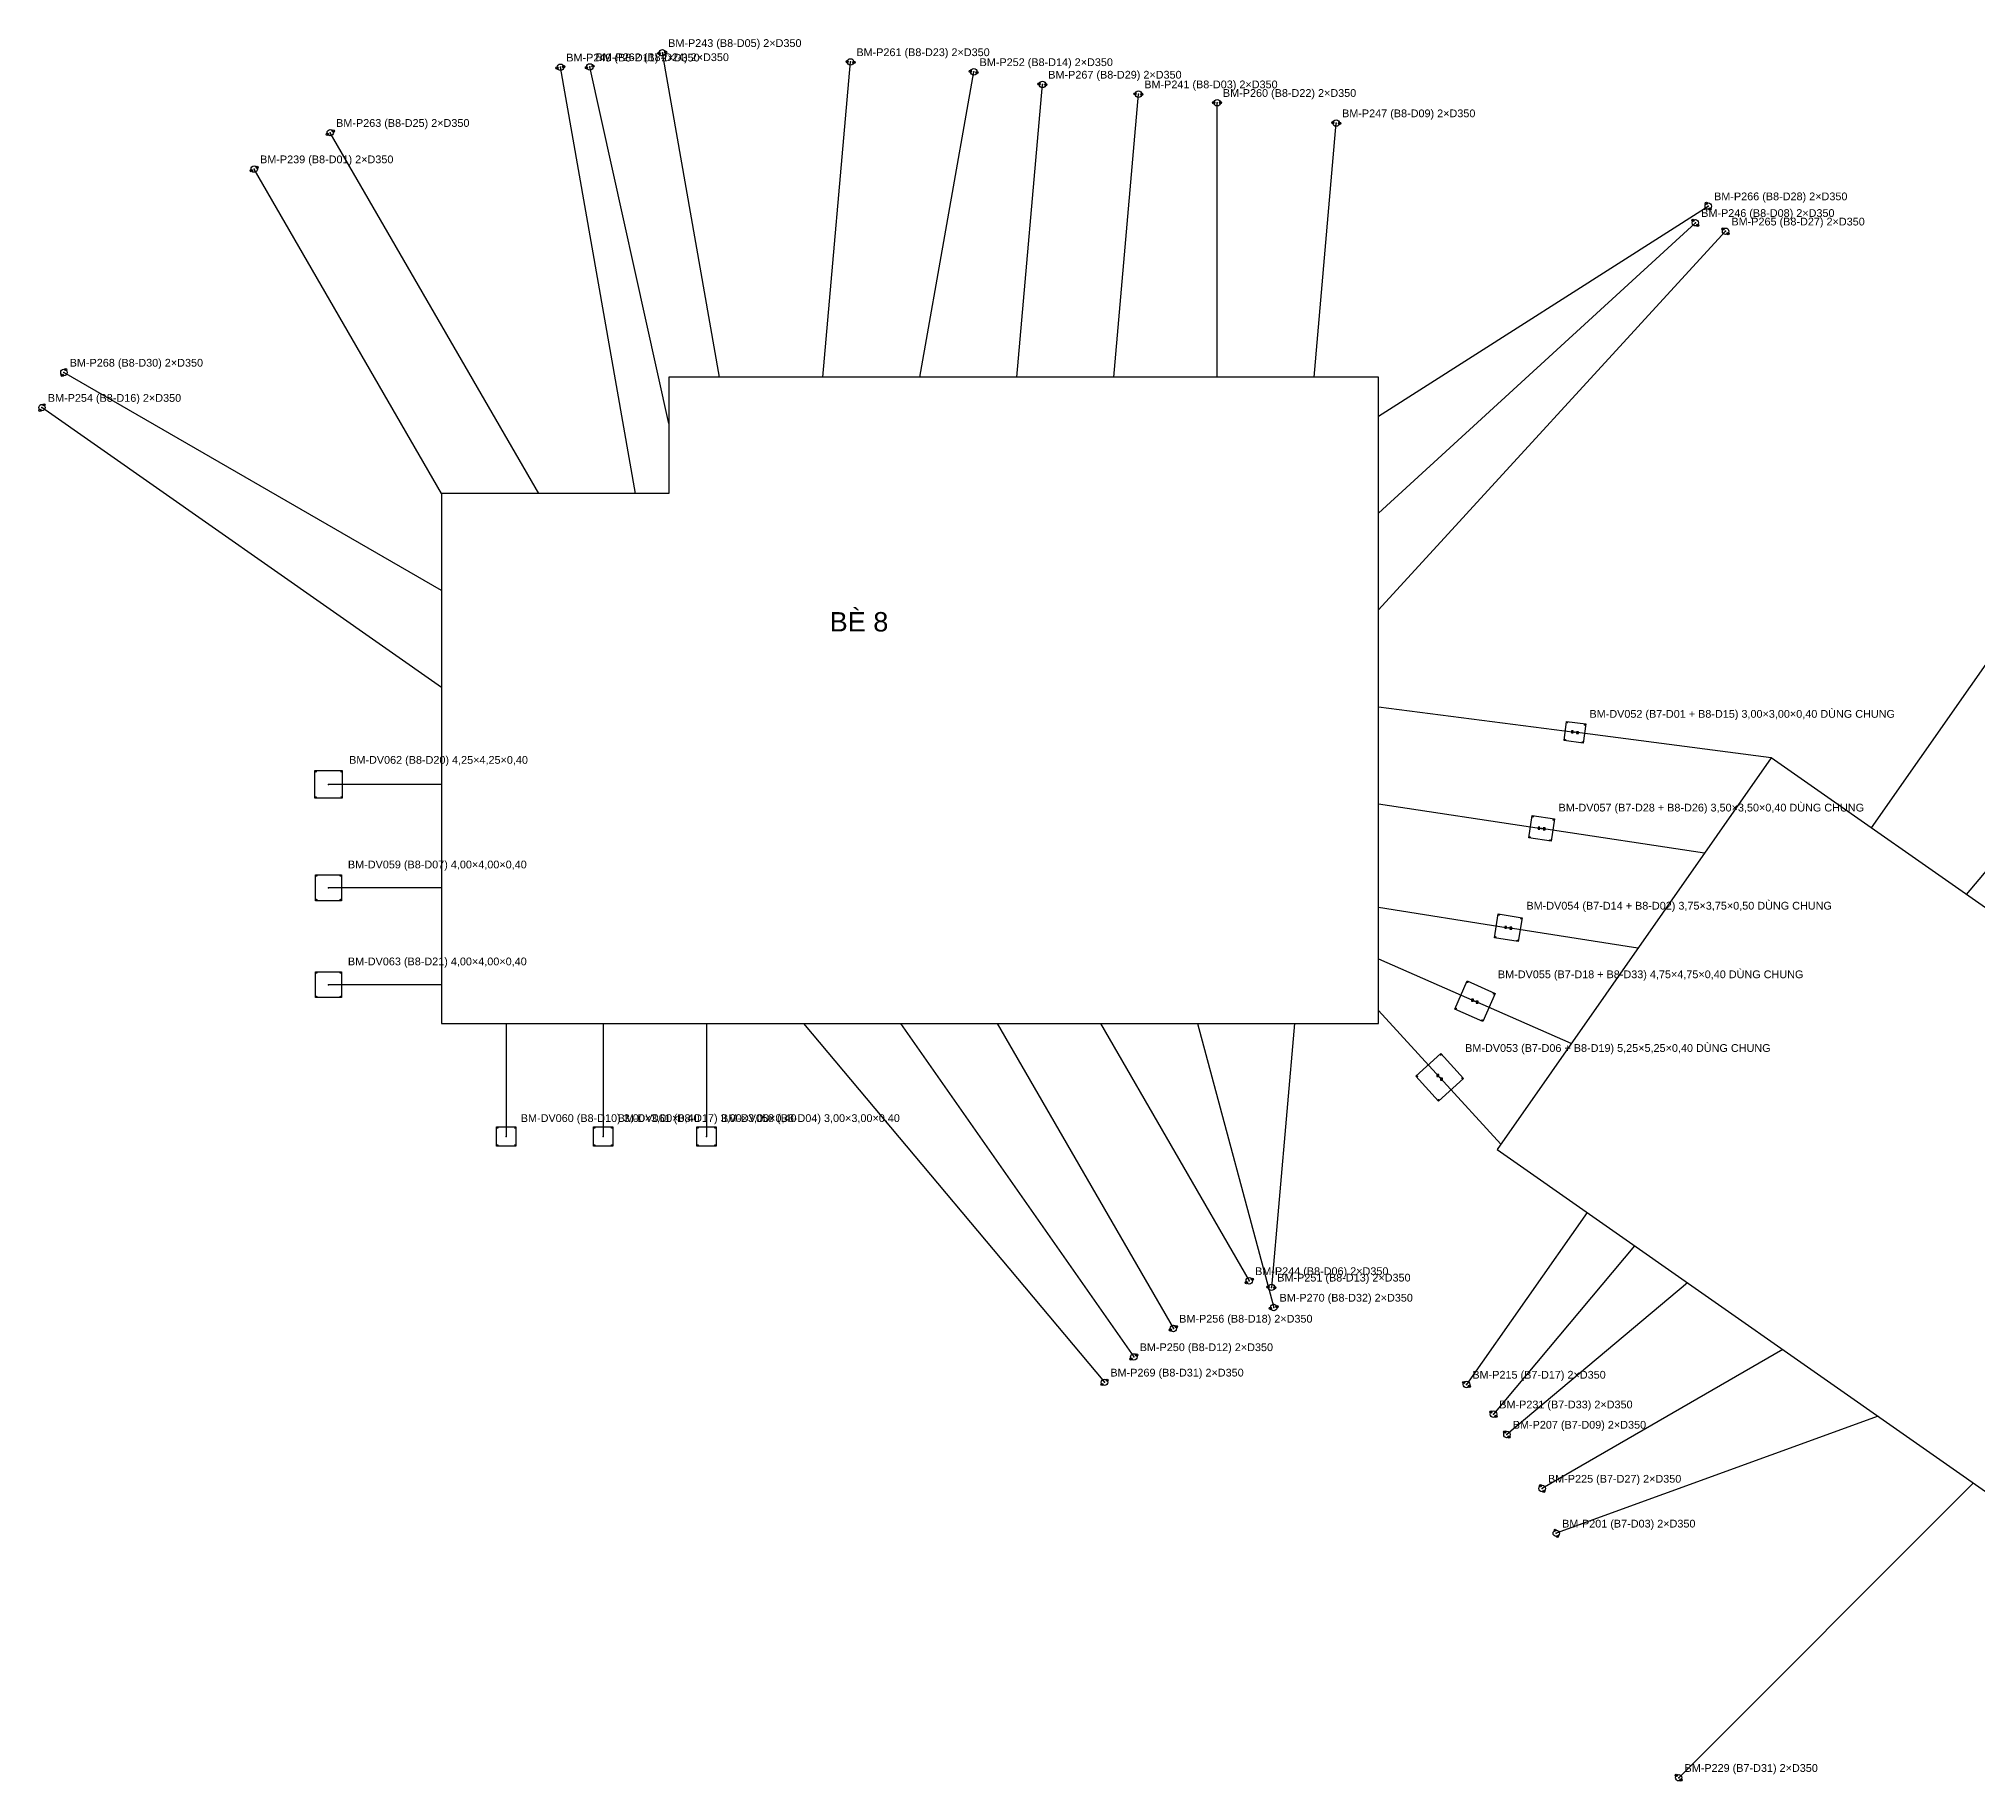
# Model space of a CAD drawing. Header units: metres. Extents: x -660 to 930, y -128 to 633.
# Drawn here: x -659.9 to -359.9, y 71.9 to 341.5 of the extents above; entities that cross this region are included whole.
import ezdxf

# ---------------------------------------------------------------- set-up
doc = ezdxf.new("R2010")
doc.units = ezdxf.units.M
for name, color, linetype in [('01_BE_PIN', 4, 'Continuous'), ('02_DAY_NEO_BO', 3, 'Continuous'), ('03_DAY_NEO_DAY', 1, 'Continuous'), ('04_COC_KHOAN_NHOI_BO', 2, 'Continuous'), ('05_DE_NEO_VIT_XOAN', 6, 'Continuous'), ('06_TOA_DO_TEXT', 7, 'Continuous')]:
    doc.layers.add(name, color=color, linetype=linetype)
doc.styles.add('VN', font='arial.ttf')

msp = doc.modelspace()

# ---------------------------------------------------------------- linework, layer by layer
at = {"layer": '01_BE_PIN'}
for p, q in [((-452.509, 289.128), (-562.377, 289.128)), ((-562.377, 289.128), (-562.377, 271.128)), ((-452.509, 189.128), (-452.509, 289.128)), ((-597.517, 271.128), (-597.517, 189.128)), ((-562.377, 271.128), (-597.517, 271.128)), ((-391.73, 230.245), (-434.174, 169.628)), ((-213.192, 105.232), (-391.73, 230.245)), ((-597.517, 189.128), (-452.509, 189.128)), ((-434.174, 169.628), (-315.353, 86.429))]:
    msp.add_line(p, q, dxfattribs=at)
at = {"layer": '02_DAY_NEO_BO'}
for p, q in [((-554.5, 289.13), (-563.36, 339.36)), ((-567.5, 271.13), (-579.13, 337.11)), ((-562.38, 282), (-574.59, 337.17)), ((-538.5, 289.13), (-534.23, 337.94)), ((-523.5, 289.13), (-515.16, 336.4)), ((-508.5, 289.13), (-504.53, 334.46)), ((-493.5, 289.13), (-489.67, 332.96)), ((-477.5, 289.13), (-477.5, 331.63)), ((-462.5, 289.13), (-459.06, 328.48)), ((-582.5, 271.13), (-614.75, 326.99)), ((-597.52, 271.13), (-626.52, 321.36)), ((-452.51, 283.12), (-401.48, 315.63)), ((-452.51, 268.12), (-403.48, 313.05)), ((-452.51, 253.12), (-398.8, 311.73)), ((-597.52, 256.13), (-655.98, 289.88)), ((-597.52, 241.13), (-659.37, 284.44)), ((-376.24, 219.4), (-340.68, 270.19)), ((-361.5, 209.08), (-322.6, 255.41)), ((-541.52, 189.13), (-494.92, 133.59)), ((-526.52, 189.13), (-490.38, 137.52)), ((-511.52, 189.13), (-484.27, 141.93)), ((-495.52, 189.13), (-472.52, 149.29)), ((-480.52, 189.13), (-468.74, 145.18)), ((-465.52, 189.13), (-469.09, 148.29)), ((-420.25, 159.88), (-438.89, 133.26)), ((-412.88, 154.71), (-434.73, 128.66)), ((-404.68, 148.98), (-432.64, 125.52)), ((-389.94, 138.65), (-427.19, 117.16)), ((-375.19, 128.33), (-425, 110.22)), ((-360.45, 118.01), (-406.06, 72.4))]:
    msp.add_line(p, q, dxfattribs=at)
at = {"layer": '03_DAY_NEO_DAY'}
for p, q in [((-452.51, 238.12), (-422.12, 234.19)), ((-391.73, 230.25), (-422.12, 234.19)), ((-597.52, 226.13), (-615.02, 226.13)), ((-452.51, 223.12), (-427.28, 219.31)), ((-402.05, 215.5), (-427.28, 219.31)), ((-597.52, 210.13), (-615.02, 210.13)), ((-452.51, 207.12), (-432.44, 203.94)), ((-412.38, 200.76), (-432.44, 203.94)), ((-452.51, 199.12), (-437.6, 192.57)), ((-597.52, 195.13), (-615.02, 195.13)), ((-422.7, 186.01), (-437.6, 192.57)), ((-587.52, 189.13), (-587.52, 171.63)), ((-572.52, 189.13), (-572.52, 171.63)), ((-556.52, 189.13), (-556.52, 171.63)), ((-452.51, 191.12), (-443.05, 180.79)), ((-433.6, 170.45), (-443.05, 180.79))]:
    msp.add_line(p, q, dxfattribs=at)
at = {"layer": '04_COC_KHOAN_NHOI_BO'}
for centre, radius in [((-563.877, 339.269), 0.175), ((-563.36, 339.36), 0.5), ((-562.843, 339.451), 0.175), ((-579.647, 337.019), 0.175), ((-579.13, 337.11), 0.5), ((-578.613, 337.201), 0.175), ((-575.103, 337.057), 0.175), ((-574.59, 337.17), 0.5), ((-574.077, 337.283), 0.175), ((-534.753, 337.986), 0.175), ((-534.23, 337.94), 0.5), ((-533.707, 337.894), 0.175), ((-515.677, 336.491), 0.175), ((-515.16, 336.4), 0.5), ((-514.643, 336.309), 0.175), ((-505.053, 334.506), 0.175), ((-504.53, 334.46), 0.5), ((-504.007, 334.414), 0.175), ((-490.193, 333.006), 0.175), ((-489.67, 332.96), 0.5), ((-489.147, 332.914), 0.175), ((-478.025, 331.63), 0.175), ((-477.5, 331.63), 0.5), ((-476.975, 331.63), 0.175), ((-614.75, 326.99), 0.5), ((-614.295, 327.252), 0.175), ((-459.583, 328.526), 0.175), ((-459.06, 328.48), 0.5), ((-458.537, 328.434), 0.175), ((-615.205, 326.728), 0.175), ((-626.975, 321.098), 0.175), ((-626.52, 321.36), 0.5), ((-626.065, 321.622), 0.175), ((-401.48, 315.63), 0.5), ((-401.762, 316.073), 0.175), ((-401.198, 315.187), 0.175), ((-403.835, 313.437), 0.175), ((-403.48, 313.05), 0.5), ((-403.125, 312.663), 0.175), ((-399.187, 312.085), 0.175), ((-398.8, 311.73), 0.5), ((-398.413, 311.375), 0.175), ((-655.98, 289.88), 0.5), ((-656.242, 289.425), 0.175), ((-655.718, 290.335), 0.175), ((-659.069, 284.87), 0.175), ((-659.37, 284.44), 0.5), ((-659.671, 284.01), 0.175), ((-472.975, 149.028), 0.175), ((-472.52, 149.29), 0.5), ((-472.065, 149.552), 0.175), ((-469.613, 148.336), 0.175), ((-469.09, 148.29), 0.5), ((-468.567, 148.244), 0.175), ((-469.247, 145.044), 0.175), ((-468.74, 145.18), 0.5), ((-468.233, 145.316), 0.175), ((-484.725, 141.668), 0.175), ((-484.27, 141.93), 0.5), ((-483.815, 142.192), 0.175), ((-490.38, 137.52), 0.5), ((-490.81, 137.219), 0.175), ((-489.95, 137.821), 0.175), ((-495.322, 133.253), 0.175), ((-494.92, 133.59), 0.5), ((-494.518, 133.927), 0.175), ((-439.32, 133.561), 0.175), ((-438.89, 133.26), 0.5), ((-438.46, 132.959), 0.175), ((-435.132, 128.997), 0.175), ((-434.73, 128.66), 0.5), ((-434.328, 128.323), 0.175), ((-432.977, 125.922), 0.175), ((-432.64, 125.52), 0.5), ((-432.303, 125.118), 0.175), ((-427.19, 117.16), 0.5), ((-427.452, 117.615), 0.175), ((-426.928, 116.705), 0.175), ((-425, 110.22), 0.5), ((-425.179, 110.713), 0.175), ((-424.821, 109.727), 0.175), ((-406.431, 72.771), 0.175), ((-406.06, 72.4), 0.5), ((-405.689, 72.029), 0.175)]:
    msp.add_circle(centre, radius, dxfattribs=at)
for p in [(-563.36, 339.36), (-579.13, 337.11), (-574.59, 337.17), (-534.23, 337.94), (-515.16, 336.4), (-504.53, 334.46), (-489.67, 332.96), (-477.5, 331.63), (-459.06, 328.48), (-614.75, 326.99), (-626.52, 321.36), (-401.48, 315.63), (-403.48, 313.05), (-398.8, 311.73), (-655.98, 289.88), (-659.37, 284.44), (-472.52, 149.29), (-469.09, 148.29), (-468.74, 145.18), (-484.27, 141.93), (-490.38, 137.52), (-494.92, 133.59), (-438.89, 133.26), (-434.73, 128.66), (-432.64, 125.52), (-427.19, 117.16), (-425, 110.22), (-406.06, 72.4)]:
    msp.add_point(p, dxfattribs=at)
at = {"layer": '05_DE_NEO_VIT_XOAN'}
for p, q in [((-423.801, 232.896), (-423.414, 235.871)), ((-423.414, 235.871), (-420.439, 235.484)), ((-422.367, 234.392), (-422.667, 234.392)), ((-422.667, 234.392), (-422.667, 234.092)), ((-422.667, 234.092), (-422.367, 234.092)), ((-422.367, 234.092), (-422.367, 234.392)), ((-421.573, 234.288), (-421.873, 234.288)), ((-421.873, 234.288), (-421.873, 233.988)), ((-421.573, 233.988), (-421.573, 234.288)), ((-420.439, 235.484), (-420.826, 232.509)), ((-420.826, 232.509), (-423.801, 232.896)), ((-421.873, 233.988), (-421.573, 233.988)), ((-617.145, 224.005), (-617.145, 228.255)), ((-617.145, 228.255), (-612.895, 228.255)), ((-612.895, 228.255), (-612.895, 224.005)), ((-612.895, 224.005), (-617.145, 224.005)), ((-429.272, 217.841), (-428.749, 221.302)), ((-428.749, 221.302), (-425.288, 220.779)), ((-427.526, 219.52), (-427.826, 219.52)), ((-427.826, 219.52), (-427.826, 219.22)), ((-427.826, 219.22), (-427.526, 219.22)), ((-427.526, 219.22), (-427.526, 219.52)), ((-426.734, 219.4), (-427.034, 219.4)), ((-427.034, 219.4), (-427.034, 219.1)), ((-427.034, 219.1), (-426.734, 219.1)), ((-426.734, 219.1), (-426.734, 219.4)), ((-425.288, 220.779), (-425.811, 217.318)), ((-425.811, 217.318), (-429.272, 217.841)), ((-617.02, 208.13), (-617.02, 212.13)), ((-617.02, 212.13), (-613.02, 212.13)), ((-613.02, 212.13), (-613.02, 208.13)), ((-613.02, 208.13), (-617.02, 208.13)), ((-434.585, 202.381), (-433.999, 206.085)), ((-433.999, 206.085), (-430.295, 205.499)), ((-432.685, 204.153), (-432.985, 204.153)), ((-432.985, 204.153), (-432.985, 203.853)), ((-432.685, 203.853), (-432.685, 204.153)), ((-431.895, 204.027), (-432.195, 204.027)), ((-432.195, 204.027), (-432.195, 203.727)), ((-431.895, 203.727), (-431.895, 204.027)), ((-430.295, 205.499), (-430.881, 201.795)), ((-430.881, 201.795), (-434.585, 202.381)), ((-432.985, 203.853), (-432.685, 203.853)), ((-432.195, 203.727), (-431.895, 203.727)), ((-617.02, 193.13), (-617.02, 197.13)), ((-617.02, 197.13), (-613.02, 197.13)), ((-613.02, 197.13), (-613.02, 193.13)), ((-440.731, 191.355), (-438.815, 195.701)), ((-438.815, 195.701), (-434.469, 193.785)), ((-613.02, 193.13), (-617.02, 193.13)), ((-437.816, 192.881), (-438.116, 192.881)), ((-438.116, 192.881), (-438.116, 192.581)), ((-438.116, 192.581), (-437.816, 192.581)), ((-437.816, 192.581), (-437.816, 192.881)), ((-437.084, 192.559), (-437.384, 192.559)), ((-437.384, 192.559), (-437.384, 192.259)), ((-437.384, 192.259), (-437.084, 192.259)), ((-437.084, 192.259), (-437.084, 192.559)), ((-434.469, 193.785), (-436.385, 189.439)), ((-436.385, 189.439), (-440.731, 191.355)), ((-446.758, 180.958), (-442.882, 184.498)), ((-442.882, 184.498), (-439.342, 180.622)), ((-443.218, 177.082), (-446.758, 180.958)), ((-443.17, 181.235), (-443.47, 181.235)), ((-443.47, 181.235), (-443.47, 180.935)), ((-443.47, 180.935), (-443.17, 180.935)), ((-439.342, 180.622), (-443.218, 177.082)), ((-443.17, 180.935), (-443.17, 181.235)), ((-442.63, 180.645), (-442.93, 180.645)), ((-442.93, 180.645), (-442.93, 180.345)), ((-442.93, 180.345), (-442.63, 180.345)), ((-442.63, 180.345), (-442.63, 180.645)), ((-589.02, 170.13), (-589.02, 173.13)), ((-589.02, 173.13), (-586.02, 173.13)), ((-586.02, 173.13), (-586.02, 170.13)), ((-574.02, 170.13), (-574.02, 173.13)), ((-574.02, 173.13), (-571.02, 173.13)), ((-571.02, 173.13), (-571.02, 170.13)), ((-558.02, 170.13), (-558.02, 173.13)), ((-558.02, 173.13), (-555.02, 173.13)), ((-555.02, 173.13), (-555.02, 170.13)), ((-586.02, 170.13), (-589.02, 170.13)), ((-571.02, 170.13), (-574.02, 170.13)), ((-555.02, 170.13), (-558.02, 170.13))]:
    msp.add_line(p, q, dxfattribs=at)
for centre in [(-423.285, 235.703), (-420.607, 235.355), (-423.633, 233.025), (-420.955, 232.677), (-616.995, 228.105), (-613.045, 228.105), (-616.995, 224.155), (-613.045, 224.155), (-428.623, 221.131), (-425.459, 220.653), (-429.101, 217.967), (-425.937, 217.489), (-616.87, 211.98), (-613.17, 211.98), (-616.87, 208.28), (-613.17, 208.28), (-433.874, 205.914), (-430.466, 205.374), (-434.414, 202.506), (-431.006, 201.966), (-616.87, 196.98), (-613.17, 196.98), (-438.738, 195.504), (-616.87, 193.28), (-613.17, 193.28), (-434.666, 193.708), (-440.534, 191.432), (-436.462, 189.636), (-442.891, 184.287), (-446.547, 180.949), (-439.553, 180.631), (-443.209, 177.293), (-588.87, 172.98), (-586.17, 172.98), (-573.87, 172.98), (-571.17, 172.98), (-557.87, 172.98), (-555.17, 172.98), (-588.87, 170.28), (-586.17, 170.28), (-573.87, 170.28), (-571.17, 170.28), (-557.87, 170.28), (-555.17, 170.28)]:
    msp.add_circle(centre, 0.06, dxfattribs=at)
for p in [(-422.12, 234.19), (-615.02, 226.13), (-427.28, 219.31), (-615.02, 210.13), (-432.44, 203.94), (-615.02, 195.13), (-437.6, 192.57), (-443.05, 180.79), (-587.52, 171.63), (-572.52, 171.63), (-556.52, 171.63)]:
    msp.add_point(p, dxfattribs=at)

# ---------------------------------------------------------------- texts
at = {"layer": '01_BE_PIN', "style": 'VN'}
msp.add_text('BÈ 8', height=3, dxfattribs=at).set_placement((-537.468, 249.795))
at = {"layer": '06_TOA_DO_TEXT', "style": 'VN'}
for s, p in [('BM-P249 (B8-D11) 2×D350', (-578.23, 338.01)), ('BM-P262 (B8-D24) 2×D350', (-573.69, 338.07)), ('BM-P243 (B8-D05) 2×D350', (-562.46, 340.26)), ('BM-P261 (B8-D23) 2×D350', (-533.33, 338.84)), ('BM-P252 (B8-D14) 2×D350', (-514.26, 337.3)), ('BM-P267 (B8-D29) 2×D350', (-503.63, 335.36)), ('BM-P241 (B8-D03) 2×D350', (-488.77, 333.86)), ('BM-P260 (B8-D22) 2×D350', (-476.6, 332.53)), ('BM-P247 (B8-D09) 2×D350', (-458.16, 329.38)), ('BM-P263 (B8-D25) 2×D350', (-613.85, 327.89)), ('BM-P239 (B8-D01) 2×D350', (-625.62, 322.26)), ('BM-P246 (B8-D08) 2×D350', (-402.58, 313.95)), ('BM-P266 (B8-D28) 2×D350', (-400.58, 316.53)), ('BM-P265 (B8-D27) 2×D350', (-397.9, 312.63)), ('BM-P268 (B8-D30) 2×D350', (-655.08, 290.78)), ('BM-P254 (B8-D16) 2×D350', (-658.47, 285.34)), ('BM-DV052 (B7-D01 + B8-D15) 3,00×3,00×0,40 DÙNG CHUNG', (-419.87, 236.44)), ('BM-DV062 (B8-D20) 4,25×4,25×0,40', (-611.832, 229.318)), ('BM-DV057 (B7-D28 + B8-D26) 3,50×3,50×0,40 DÙNG CHUNG', (-424.655, 221.935)), ('BM-DV059 (B8-D07) 4,00×4,00×0,40', (-612.02, 213.13)), ('BM-DV054 (B7-D14 + B8-D02) 3,75×3,75×0,50 DÙNG CHUNG', (-429.627, 206.753)), ('BM-DV063 (B8-D21) 4,00×4,00×0,40', (-612.02, 198.13)), ('BM-DV055 (B7-D18 + B8-D33) 4,75×4,75×0,40 DÙNG CHUNG', (-434.037, 196.133)), ('BM-DV053 (B7-D06 + B8-D19) 5,25×5,25×0,40 DÙNG CHUNG', (-439.112, 184.728)), ('BM-DV060 (B8-D10) 3,00×3,00×0,40', (-585.27, 173.88)), ('BM-DV061 (B8-D17) 3,00×3,00×0,40', (-570.27, 173.88)), ('BM-DV058 (B8-D04) 3,00×3,00×0,40', (-554.27, 173.88)), ('BM-P244 (B8-D06) 2×D350', (-471.62, 150.19)), ('BM-P251 (B8-D13) 2×D350', (-468.19, 149.19)), ('BM-P270 (B8-D32) 2×D350', (-467.84, 146.08)), ('BM-P256 (B8-D18) 2×D350', (-483.37, 142.83)), ('BM-P250 (B8-D12) 2×D350', (-489.48, 138.42)), ('BM-P269 (B8-D31) 2×D350', (-494.02, 134.49)), ('BM-P215 (B7-D17) 2×D350', (-437.99, 134.16)), ('BM-P231 (B7-D33) 2×D350', (-433.83, 129.56)), ('BM-P207 (B7-D09) 2×D350', (-431.74, 126.42)), ('BM-P225 (B7-D27) 2×D350', (-426.29, 118.06)), ('BM-P201 (B7-D03) 2×D350', (-424.1, 111.12)), ('BM-P229 (B7-D31) 2×D350', (-405.16, 73.3))]:
    msp.add_text(s, height=1.2, dxfattribs=at).set_placement(p)

doc.saveas('drawing.dxf')
